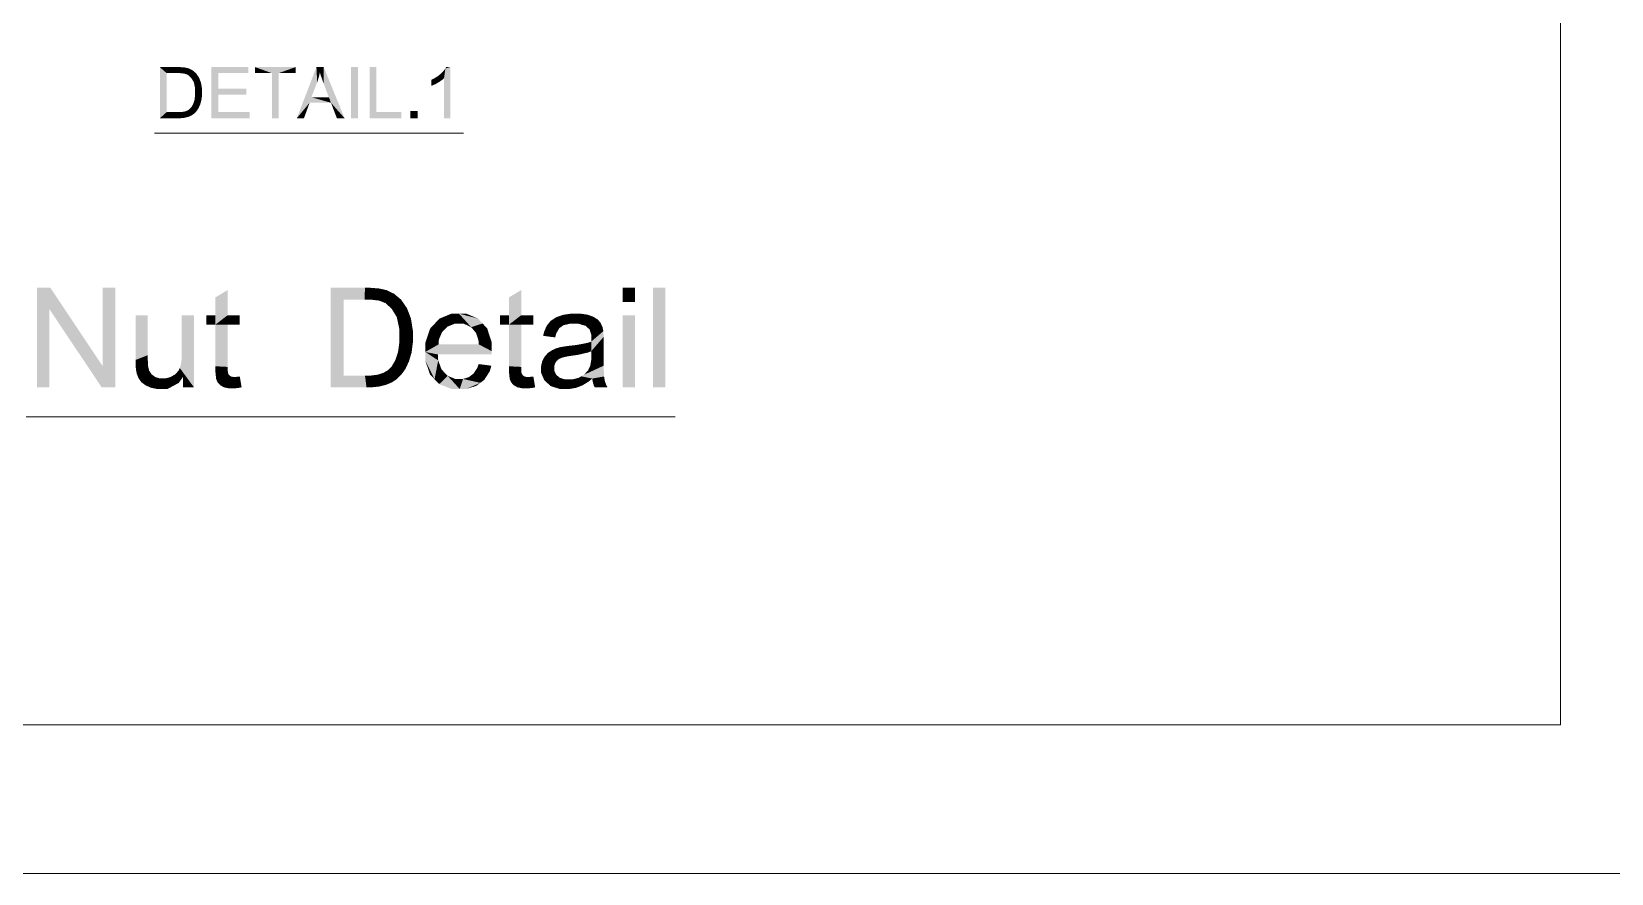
# Model space of a CAD drawing. Header units: millimetres. Extents: x 2 to 579, y 1 to 405.
# Drawn here: x 218.44 to 251.86, y 69.73 to 87.54 of the extents above; entities that cross this region are included whole.
import ezdxf

# ---------------------------------------------------------------- set-up
doc = ezdxf.new("R2010")
doc.units = ezdxf.units.MM
doc.linetypes.add('XKITLINE00', pattern=[0])
doc.layers.add('GraphicObject', color=6, linetype='Continuous', lineweight=0)
doc.layers.add('LinkedObject', color=7, linetype='Continuous', lineweight=0)

# ---------------------------------------------------------------- blocks, each defined once
blk = doc.blocks.new('*A3')
at = {"layer": 'GraphicObject', "color": 3, "linetype": 'XKITLINE00', "lineweight": 0}
blk.add_line((143.95, 69.73), (278.51, 69.73), dxfattribs=at)
blk = doc.blocks.new('*A4')
at = {"layer": 'LinkedObject'}
for points in [[(221.157, 86.785), (221.299, 86.658), (221.157, 85.705)], [(221.526, 86.658), (221.157, 86.785), (221.528, 86.785)], [(221.299, 86.658), (221.157, 86.785), (221.526, 86.658)], [(221.157, 85.705), (221.299, 86.658), (221.299, 85.833)], [(221.528, 86.785), (221.59, 86.658), (221.526, 86.658)], [(221.591, 86.785), (221.59, 86.658), (221.528, 86.785)], [(221.591, 86.785), (221.682, 86.647), (221.59, 86.658)], [(221.687, 86.777), (221.682, 86.647), (221.591, 86.785)], [(221.72, 86.77), (221.682, 86.647), (221.687, 86.777)], [(221.72, 86.77), (221.711, 86.636), (221.682, 86.647)], [(221.711, 86.636), (221.72, 86.77), (221.751, 86.62)], [(221.846, 86.72), (221.72, 86.77), (221.767, 86.759)], [(221.879, 86.692), (221.72, 86.77), (221.846, 86.72)], [(221.818, 86.559), (221.72, 86.77), (221.879, 86.692)], [(221.751, 86.62), (221.72, 86.77), (221.818, 86.559)], [(221.879, 86.692), (221.846, 86.514), (221.818, 86.559)], [(221.921, 86.656), (221.846, 86.514), (221.879, 86.692)], [(221.985, 86.564), (221.846, 86.514), (221.921, 86.656)], [(221.846, 86.514), (221.985, 86.564), (221.874, 86.468)], [(221.874, 86.468), (221.985, 86.564), (222.006, 86.508)], [(222.39, 86.327), (222.247, 85.705), (222.247, 86.785)], [(222.39, 86.327), (222.247, 86.785), (222.39, 86.658)], [(223.028, 86.658), (222.247, 86.785), (223.028, 86.785)], [(222.39, 86.658), (222.247, 86.785), (223.028, 86.658)], [(223.17, 86.785), (223.525, 86.658), (223.17, 86.658)], [(223.668, 86.658), (223.525, 86.658), (223.17, 86.785)], [(223.668, 86.658), (223.17, 86.785), (224.025, 86.785)], [(223.525, 85.705), (223.668, 86.658), (223.668, 85.705)], [(223.525, 86.658), (223.668, 86.658), (223.525, 85.705)], [(223.668, 86.658), (224.025, 86.785), (224.025, 86.658)], [(224.468, 86.785), (224.483, 86.465), (224.053, 85.705)], [(224.483, 86.465), (224.468, 86.785), (224.501, 86.516)], [(224.501, 86.516), (224.468, 86.785), (224.53, 86.62)], [(224.53, 86.62), (224.468, 86.785), (224.541, 86.672)], [(224.622, 86.785), (224.541, 86.672), (224.468, 86.785)], [(224.541, 86.672), (224.622, 86.785), (224.554, 86.628)], [(224.554, 86.628), (224.622, 86.785), (224.592, 86.515)], [(224.592, 86.515), (224.622, 86.785), (224.617, 86.447)], [(224.617, 86.447), (224.622, 86.785), (224.73, 86.149)], [(224.73, 86.149), (224.622, 86.785), (224.775, 86.032)], [(224.775, 86.032), (224.622, 86.785), (225.063, 85.705)], [(225.344, 86.785), (225.201, 85.705), (225.201, 86.785)], [(225.344, 85.705), (225.201, 85.705), (225.344, 86.785)], [(225.733, 86.785), (225.59, 85.705), (225.59, 86.785)], [(225.733, 85.833), (225.59, 85.705), (225.733, 86.785)], [(226.957, 86.545), (227.002, 86.436), (226.901, 86.518)], [(227.079, 86.482), (226.957, 86.545), (227.054, 86.608)], [(227.002, 86.436), (226.957, 86.545), (227.04, 86.459)], [(227.04, 86.459), (226.957, 86.545), (227.079, 86.482)], [(227.095, 86.645), (227.166, 86.55), (227.054, 86.608)], [(227.054, 86.608), (227.166, 86.55), (227.079, 86.482)], [(227.079, 86.482), (227.166, 86.55), (227.142, 86.527)], [(227.166, 86.55), (227.095, 86.645), (227.137, 86.682)], [(227.196, 86.755), (227.166, 86.55), (227.137, 86.682)], [(227.166, 85.705), (227.196, 86.755), (227.299, 85.705)], [(227.166, 86.55), (227.196, 86.755), (227.166, 85.705)], [(227.299, 86.79), (227.196, 86.755), (227.213, 86.79)], [(227.299, 85.705), (227.196, 86.755), (227.299, 86.79)], [(222.006, 86.508), (221.902, 86.338), (221.874, 86.468)], [(222.027, 86.452), (221.902, 86.338), (222.006, 86.508)], [(222.049, 86.323), (221.902, 86.338), (222.027, 86.452)], [(222.049, 86.251), (221.902, 86.338), (222.049, 86.323)], [(221.902, 86.338), (222.049, 86.251), (221.902, 86.253)], [(222.049, 86.251), (221.902, 86.192), (221.902, 86.253)], [(222.049, 86.19), (221.902, 86.192), (222.049, 86.251)], [(222.39, 86.2), (222.247, 85.705), (222.39, 86.327)], [(222.988, 86.2), (222.39, 86.327), (222.988, 86.327)], [(222.39, 86.2), (222.39, 86.327), (222.988, 86.2)], [(224.053, 85.705), (224.483, 86.465), (224.363, 86.149)], [(226.901, 86.518), (227.002, 86.436), (226.901, 86.39)], [(226.901, 86.39), (227.002, 86.436), (226.932, 86.402)], [(221.848, 85.778), (221.728, 85.862), (221.776, 85.89)], [(221.794, 85.909), (221.875, 85.796), (221.776, 85.89)], [(221.776, 85.89), (221.875, 85.796), (221.848, 85.778)], [(221.946, 85.876), (221.794, 85.909), (221.82, 85.934)], [(221.924, 85.845), (221.794, 85.909), (221.946, 85.876)], [(221.875, 85.796), (221.794, 85.909), (221.924, 85.845)], [(221.859, 86.002), (221.946, 85.876), (221.82, 85.934)], [(222.02, 86.033), (221.859, 86.002), (221.888, 86.088)], [(222.006, 85.986), (221.859, 86.002), (222.02, 86.033)], [(221.969, 85.907), (221.859, 86.002), (222.006, 85.986)], [(221.946, 85.876), (221.859, 86.002), (221.969, 85.907)], [(221.902, 86.192), (222.049, 86.19), (221.888, 86.088)], [(221.888, 86.088), (222.049, 86.19), (222.02, 86.033)], [(222.02, 86.033), (222.049, 86.19), (222.034, 86.081)], [(222.39, 85.833), (222.247, 85.705), (222.39, 86.2)], [(224.323, 86.032), (224.053, 85.705), (224.363, 86.149)], [(224.053, 85.705), (224.323, 86.032), (224.204, 85.705)], [(224.363, 86.149), (224.775, 86.032), (224.323, 86.032)], [(224.73, 86.149), (224.775, 86.032), (224.363, 86.149)], [(224.775, 86.032), (225.063, 85.705), (224.9, 85.705)], [(221.299, 85.833), (221.546, 85.705), (221.157, 85.705)], [(221.53, 85.833), (221.546, 85.705), (221.299, 85.833)], [(221.53, 85.833), (221.595, 85.705), (221.546, 85.705)], [(221.583, 85.833), (221.595, 85.705), (221.53, 85.833)], [(221.719, 85.724), (221.583, 85.833), (221.667, 85.843)], [(221.682, 85.714), (221.583, 85.833), (221.719, 85.724)], [(221.595, 85.705), (221.583, 85.833), (221.682, 85.714)], [(221.697, 85.853), (221.719, 85.724), (221.667, 85.843)], [(221.728, 85.862), (221.719, 85.724), (221.697, 85.853)], [(221.719, 85.724), (221.728, 85.862), (221.757, 85.733)], [(221.821, 85.76), (221.728, 85.862), (221.848, 85.778)], [(221.757, 85.733), (221.728, 85.862), (221.821, 85.76)], [(222.247, 85.705), (222.39, 85.833), (223.053, 85.705)], [(223.053, 85.705), (222.39, 85.833), (223.053, 85.833)], [(225.59, 85.705), (225.733, 85.833), (226.264, 85.705)], [(226.264, 85.705), (225.733, 85.833), (226.264, 85.833)], [(226.606, 85.856), (226.455, 85.705), (226.455, 85.856)], [(226.606, 85.705), (226.455, 85.705), (226.606, 85.856)], [(218.555, 82.117), (218.822, 81.664), (218.555, 80.011)], [(218.822, 81.664), (218.555, 82.117), (218.841, 82.117)], [(218.822, 81.664), (218.841, 82.117), (219.926, 80.011)], [(219.926, 80.011), (218.841, 82.117), (219.945, 80.464)], [(220.212, 82.117), (219.945, 80.464), (219.945, 82.117)], [(220.212, 80.011), (219.945, 80.464), (220.212, 82.117)], [(222.59, 82.07), (222.331, 81.538), (222.331, 81.915)], [(222.331, 81.538), (222.59, 82.07), (222.331, 81.338)], [(222.59, 81.538), (222.331, 81.338), (222.59, 82.07)], [(224.768, 82.117), (225.046, 81.868), (224.768, 80.011)], [(225.488, 81.868), (224.768, 82.117), (225.493, 82.117)], [(225.046, 81.868), (224.768, 82.117), (225.488, 81.868)], [(224.768, 80.011), (225.046, 81.868), (225.046, 80.259)], [(225.493, 82.117), (225.612, 81.868), (225.488, 81.868)], [(225.615, 82.117), (225.612, 81.868), (225.493, 82.117)], [(225.615, 82.117), (225.793, 81.847), (225.612, 81.868)], [(225.803, 82.102), (225.793, 81.847), (225.615, 82.117)], [(225.867, 82.087), (225.793, 81.847), (225.803, 82.102)], [(225.867, 82.087), (225.849, 81.825), (225.793, 81.847)], [(225.849, 81.825), (225.867, 82.087), (225.926, 81.795)], [(226.112, 81.99), (225.867, 82.087), (225.958, 82.066)], [(226.176, 81.936), (225.867, 82.087), (226.112, 81.99)], [(226.058, 81.676), (225.867, 82.087), (226.176, 81.936)], [(225.926, 81.795), (225.867, 82.087), (226.058, 81.676)], [(226.176, 81.936), (226.112, 81.588), (226.058, 81.676)], [(226.259, 81.866), (226.112, 81.588), (226.176, 81.936)], [(226.383, 81.686), (226.112, 81.588), (226.259, 81.866)], [(228.799, 82.07), (228.54, 81.538), (228.54, 81.915)], [(228.54, 81.538), (228.799, 82.07), (228.54, 81.338)], [(228.799, 81.538), (228.54, 81.338), (228.799, 82.07)], [(231.204, 82.117), (230.945, 81.82), (230.945, 82.117)], [(231.204, 81.82), (230.945, 81.82), (231.204, 82.117)], [(231.848, 82.117), (231.589, 80.011), (231.589, 82.117)], [(231.848, 80.011), (231.589, 80.011), (231.848, 82.117)], [(218.555, 80.011), (218.822, 81.664), (218.822, 80.011)], [(220.901, 81.538), (220.642, 80.592), (220.642, 81.538)], [(220.901, 80.692), (220.642, 80.592), (220.901, 81.538)], [(221.878, 81.538), (221.619, 80.72), (221.619, 81.538)], [(221.878, 80.011), (221.619, 80.72), (221.878, 81.538)], [(222.139, 81.538), (222.331, 81.338), (222.139, 81.338)], [(222.331, 81.538), (222.331, 81.338), (222.139, 81.538)], [(222.59, 81.338), (222.331, 81.338), (222.59, 81.538)], [(222.847, 81.338), (222.59, 81.538), (222.847, 81.538)], [(222.59, 81.338), (222.59, 81.538), (222.847, 81.338)], [(226.112, 81.588), (226.383, 81.686), (226.167, 81.499)], [(226.167, 81.499), (226.383, 81.686), (226.425, 81.576)], [(226.425, 81.576), (226.221, 81.245), (226.167, 81.499)], [(226.466, 81.467), (226.221, 81.245), (226.425, 81.576)], [(227.482, 81.571), (227.068, 81.465), (227.324, 81.571)], [(227.395, 81.359), (227.068, 81.465), (227.482, 81.571)], [(227.395, 81.359), (227.482, 81.571), (227.484, 81.359)], [(227.482, 81.571), (227.582, 81.359), (227.484, 81.359)], [(227.885, 81.467), (227.482, 81.571), (227.635, 81.571)], [(227.982, 81.363), (227.482, 81.571), (227.885, 81.467)], [(227.742, 81.284), (227.482, 81.571), (227.982, 81.363)], [(227.582, 81.359), (227.482, 81.571), (227.742, 81.284)], [(228.348, 81.538), (228.54, 81.338), (228.348, 81.338)], [(228.54, 81.538), (228.54, 81.338), (228.348, 81.538)], [(228.799, 81.338), (228.54, 81.338), (228.799, 81.538)], [(229.056, 81.338), (228.799, 81.538), (229.056, 81.538)], [(228.799, 81.338), (228.799, 81.538), (229.056, 81.338)], [(229.854, 81.571), (229.606, 81.518), (229.681, 81.545)], [(229.823, 81.357), (229.606, 81.518), (229.854, 81.571)], [(229.823, 81.357), (229.854, 81.571), (229.914, 81.357)], [(229.914, 81.357), (229.854, 81.571), (230.012, 81.357)], [(229.952, 81.571), (230.012, 81.357), (229.854, 81.571)], [(230.208, 81.548), (229.952, 81.571), (230.05, 81.571)], [(230.269, 81.525), (229.952, 81.571), (230.208, 81.548)], [(230.159, 81.313), (229.952, 81.571), (230.269, 81.525)], [(230.012, 81.357), (229.952, 81.571), (230.159, 81.313)], [(231.204, 81.538), (230.945, 80.011), (230.945, 81.538)], [(231.204, 80.011), (230.945, 80.011), (231.204, 81.538)], [(222.331, 80.458), (222.59, 81.338), (222.59, 80.444)], [(222.331, 81.338), (222.59, 81.338), (222.331, 80.458)], [(226.507, 81.216), (226.221, 81.245), (226.466, 81.467)], [(226.507, 81.075), (226.221, 81.245), (226.507, 81.216)], [(226.221, 81.245), (226.507, 81.075), (226.221, 81.08)], [(226.969, 81.359), (226.771, 80.954), (226.87, 81.253)], [(227.124, 81.18), (226.771, 80.954), (226.969, 81.359)], [(227.068, 81.465), (227.245, 81.299), (226.969, 81.359)], [(226.969, 81.359), (227.245, 81.299), (227.124, 81.18)], [(227.245, 81.299), (227.068, 81.465), (227.395, 81.359)], [(227.742, 81.284), (227.982, 81.363), (227.804, 81.209)], [(227.982, 81.363), (227.844, 81.161), (227.804, 81.209)], [(227.844, 81.161), (227.982, 81.363), (227.893, 81.017)], [(227.893, 81.017), (227.982, 81.363), (228.175, 80.966)], [(228.175, 80.966), (227.982, 81.363), (228.078, 81.259)], [(228.54, 80.458), (228.799, 81.338), (228.799, 80.444)], [(228.54, 81.338), (228.799, 81.338), (228.54, 80.458)], [(229.378, 81.364), (229.264, 81.102), (229.338, 81.314)], [(229.602, 81.261), (229.264, 81.102), (229.378, 81.364)], [(229.338, 81.314), (229.264, 81.102), (229.281, 81.183)], [(229.538, 81.149), (229.264, 81.102), (229.602, 81.261)], [(229.417, 81.414), (229.688, 81.325), (229.378, 81.364)], [(229.602, 81.261), (229.378, 81.364), (229.645, 81.293)], [(229.645, 81.293), (229.378, 81.364), (229.688, 81.325)], [(229.531, 81.491), (229.688, 81.325), (229.417, 81.414)], [(229.606, 81.518), (229.688, 81.325), (229.531, 81.491)], [(229.688, 81.325), (229.606, 81.518), (229.823, 81.357)], [(230.159, 81.313), (230.269, 81.525), (230.208, 81.269)], [(230.208, 81.269), (230.269, 81.525), (230.245, 81.237)], [(230.269, 81.525), (230.281, 81.126), (230.245, 81.237)], [(230.449, 81.41), (230.281, 81.126), (230.269, 81.525)], [(230.42, 81.445), (230.269, 81.525), (230.331, 81.502)], [(230.449, 81.41), (230.269, 81.525), (230.42, 81.445)], [(230.281, 81.04), (230.536, 81.201), (230.28, 81.006)], [(230.28, 81.006), (230.536, 81.201), (230.28, 80.98)], [(230.28, 80.98), (230.536, 81.201), (230.281, 80.777)], [(230.478, 81.375), (230.281, 81.126), (230.449, 81.41)], [(230.518, 81.287), (230.281, 81.126), (230.478, 81.375)], [(230.529, 81.234), (230.281, 81.126), (230.518, 81.287)], [(230.281, 81.126), (230.529, 81.234), (230.536, 81.201)], [(230.281, 81.126), (230.536, 81.201), (230.281, 81.047)], [(230.281, 81.047), (230.536, 81.201), (230.281, 81.04)], [(230.542, 81.081), (230.281, 80.777), (230.536, 81.201)], [(226.221, 80.96), (226.507, 80.955), (226.193, 80.758)], [(226.193, 80.758), (226.507, 80.955), (226.451, 80.65)], [(226.507, 81.075), (226.221, 80.96), (226.221, 81.08)], [(226.507, 80.955), (226.221, 80.96), (226.507, 81.075)], [(226.451, 80.65), (226.507, 80.955), (226.479, 80.743)], [(227.057, 81.021), (226.771, 80.954), (227.124, 81.18)], [(226.771, 80.954), (227.057, 81.021), (227.051, 80.921)], [(227.051, 80.921), (226.771, 80.761), (226.771, 80.954)], [(227.051, 80.921), (228.175, 80.777), (226.771, 80.761)], [(227.901, 80.921), (228.175, 80.777), (227.051, 80.921)], [(227.893, 81.017), (228.175, 80.966), (227.901, 80.921)], [(228.175, 80.777), (227.901, 80.921), (228.175, 80.966)], [(229.264, 81.102), (229.538, 81.149), (229.517, 81.068)], [(229.628, 80.862), (229.667, 80.642), (229.59, 80.852)], [(229.743, 80.881), (229.779, 80.668), (229.628, 80.862)], [(229.628, 80.862), (229.779, 80.668), (229.667, 80.642)], [(229.819, 80.891), (229.859, 80.68), (229.743, 80.881)], [(229.743, 80.881), (229.859, 80.68), (229.779, 80.668)], [(229.976, 80.909), (230, 80.7), (229.819, 80.891)], [(229.819, 80.891), (230, 80.7), (229.859, 80.68)], [(230.206, 80.954), (230.281, 80.777), (229.976, 80.909)], [(229.976, 80.909), (230.281, 80.777), (230, 80.7)], [(230.28, 80.98), (230.281, 80.777), (230.206, 80.954)], [(230.542, 80.995), (230.28, 80.683), (230.281, 80.777)], [(230.542, 80.651), (230.28, 80.683), (230.542, 80.995)], [(230.542, 80.995), (230.281, 80.777), (230.542, 81.081)], [(220.642, 80.592), (220.901, 80.692), (220.901, 80.59)], [(220.642, 80.592), (220.901, 80.59), (220.642, 80.51)], [(220.901, 80.59), (220.65, 80.389), (220.642, 80.51)], [(220.909, 80.454), (220.65, 80.389), (220.901, 80.59)], [(221.619, 80.623), (221.878, 80.011), (221.598, 80.474)], [(221.619, 80.72), (221.878, 80.011), (221.619, 80.623)], [(226.061, 80.457), (226.451, 80.65), (226.308, 80.343)], [(226.138, 80.59), (226.451, 80.65), (226.061, 80.457)], [(226.166, 80.674), (226.451, 80.65), (226.138, 80.59)], [(226.451, 80.65), (226.166, 80.674), (226.193, 80.758)], [(226.308, 80.343), (226.451, 80.65), (226.352, 80.404)], [(226.352, 80.404), (226.451, 80.65), (226.423, 80.558)], [(228.175, 80.765), (226.771, 80.761), (228.175, 80.777)], [(228.174, 80.731), (226.771, 80.761), (228.175, 80.765)], [(226.771, 80.761), (226.966, 80.183), (226.771, 80.575)], [(227.043, 80.582), (226.966, 80.183), (226.771, 80.761)], [(227.043, 80.582), (226.771, 80.761), (227.036, 80.708)], [(228.174, 80.708), (226.771, 80.761), (228.174, 80.731)], [(227.036, 80.708), (226.771, 80.761), (228.174, 80.708)], [(226.771, 80.575), (226.966, 80.183), (226.868, 80.286)], [(227.114, 80.39), (226.966, 80.183), (227.043, 80.582)], [(229.271, 80.618), (229.22, 80.414), (229.245, 80.572)], [(229.514, 80.516), (229.22, 80.414), (229.271, 80.618)], [(229.245, 80.572), (229.22, 80.414), (229.22, 80.47)], [(229.296, 80.665), (229.532, 80.544), (229.271, 80.618)], [(229.271, 80.618), (229.532, 80.544), (229.514, 80.516)], [(229.363, 80.739), (229.532, 80.544), (229.296, 80.665)], [(229.55, 80.572), (229.363, 80.739), (229.404, 80.767)], [(229.532, 80.544), (229.363, 80.739), (229.55, 80.572)], [(229.445, 80.795), (229.601, 80.614), (229.404, 80.767)], [(229.404, 80.767), (229.601, 80.614), (229.55, 80.572)], [(229.538, 80.837), (229.601, 80.614), (229.445, 80.795)], [(229.59, 80.852), (229.601, 80.614), (229.538, 80.837)], [(229.601, 80.614), (229.59, 80.852), (229.634, 80.628)], [(229.634, 80.628), (229.59, 80.852), (229.667, 80.642)], [(230, 80.7), (230.281, 80.777), (230.211, 80.749)], [(230.259, 80.468), (230.542, 80.651), (230.542, 80.47)], [(230.28, 80.597), (230.542, 80.651), (230.259, 80.468)], [(230.542, 80.651), (230.28, 80.597), (230.28, 80.683)], [(219.945, 80.464), (220.212, 80.011), (219.926, 80.011)], [(220.65, 80.389), (220.909, 80.454), (220.658, 80.351)], [(220.658, 80.351), (220.909, 80.454), (220.917, 80.419)], [(220.929, 80.368), (220.658, 80.351), (220.917, 80.419)], [(220.658, 80.351), (220.929, 80.368), (220.669, 80.294)], [(220.669, 80.294), (220.929, 80.368), (220.709, 80.198)], [(220.709, 80.198), (220.929, 80.368), (220.738, 80.159)], [(220.738, 80.159), (220.929, 80.368), (220.981, 80.288)], [(220.738, 80.159), (220.981, 80.288), (220.766, 80.12)], [(220.766, 80.12), (220.981, 80.288), (220.853, 80.055)], [(220.853, 80.055), (220.981, 80.288), (220.911, 80.029)], [(220.911, 80.029), (220.981, 80.288), (221.02, 80.259)], [(221.059, 80.23), (220.911, 80.029), (221.02, 80.259)], [(220.911, 80.029), (221.059, 80.23), (220.97, 80.003)], [(220.97, 80.003), (221.059, 80.23), (221.096, 79.977)], [(221.163, 79.977), (221.059, 80.23), (221.157, 80.2)], [(221.096, 79.977), (221.059, 80.23), (221.163, 79.977)], [(221.215, 80.2), (221.163, 79.977), (221.157, 80.2)], [(221.273, 80.2), (221.558, 80.107), (221.163, 79.977)], [(221.273, 80.2), (221.163, 79.977), (221.215, 80.2)], [(221.382, 80.23), (221.558, 80.107), (221.273, 80.2)], [(221.433, 80.26), (221.558, 80.107), (221.382, 80.23)], [(221.484, 80.29), (221.558, 80.107), (221.433, 80.26)], [(221.647, 80.236), (221.484, 80.29), (221.556, 80.371)], [(221.558, 80.107), (221.484, 80.29), (221.647, 80.236)], [(221.577, 80.422), (221.878, 80.011), (221.556, 80.371)], [(221.556, 80.371), (221.878, 80.011), (221.647, 80.236)], [(221.598, 80.474), (221.878, 80.011), (221.577, 80.422)], [(221.647, 80.236), (221.878, 80.011), (221.647, 80.011)], [(222.59, 80.444), (222.331, 80.341), (222.331, 80.458)], [(222.59, 80.388), (222.331, 80.341), (222.59, 80.444)], [(222.59, 80.388), (222.363, 80.152), (222.331, 80.341)], [(222.331, 80.341), (222.363, 80.152), (222.347, 80.188)], [(222.597, 80.317), (222.363, 80.152), (222.59, 80.388)], [(222.604, 80.301), (222.363, 80.152), (222.597, 80.317)], [(222.363, 80.152), (222.604, 80.301), (222.61, 80.285)], [(222.363, 80.152), (222.61, 80.285), (222.378, 80.115)], [(222.378, 80.115), (222.61, 80.285), (222.433, 80.057)], [(222.433, 80.057), (222.61, 80.285), (222.472, 80.034)], [(222.472, 80.034), (222.61, 80.285), (222.632, 80.26)], [(222.632, 80.26), (222.51, 80.012), (222.472, 80.034)], [(222.648, 80.251), (222.51, 80.012), (222.632, 80.26)], [(222.663, 80.241), (222.51, 80.012), (222.648, 80.251)], [(222.51, 80.012), (222.663, 80.241), (222.619, 79.99)], [(222.619, 79.99), (222.663, 80.241), (222.69, 79.99)], [(222.69, 79.99), (222.663, 80.241), (222.707, 80.232)], [(222.707, 80.232), (222.733, 79.99), (222.69, 79.99)], [(222.735, 80.232), (222.733, 79.99), (222.707, 80.232)], [(222.735, 80.232), (222.83, 80.001), (222.733, 79.99)], [(222.756, 80.232), (222.83, 80.001), (222.735, 80.232)], [(222.83, 80.001), (222.756, 80.232), (222.812, 80.237)], [(222.885, 80.013), (222.812, 80.237), (222.847, 80.241)], [(222.83, 80.001), (222.812, 80.237), (222.885, 80.013)], [(225.046, 80.259), (225.527, 80.011), (224.768, 80.011)], [(225.495, 80.259), (225.527, 80.011), (225.046, 80.259)], [(225.495, 80.259), (225.622, 80.011), (225.527, 80.011)], [(225.6, 80.259), (225.622, 80.011), (225.495, 80.259)], [(225.865, 80.047), (225.6, 80.259), (225.763, 80.279)], [(225.791, 80.029), (225.6, 80.259), (225.865, 80.047)], [(225.622, 80.011), (225.6, 80.259), (225.791, 80.029)], [(225.822, 80.298), (225.865, 80.047), (225.763, 80.279)], [(225.881, 80.318), (225.865, 80.047), (225.822, 80.298)], [(225.865, 80.047), (225.881, 80.318), (225.939, 80.065)], [(226.116, 80.152), (225.881, 80.318), (225.976, 80.372)], [(226.064, 80.118), (225.881, 80.318), (226.116, 80.152)], [(225.939, 80.065), (225.881, 80.318), (226.064, 80.118)], [(226.011, 80.407), (226.168, 80.187), (225.976, 80.372)], [(225.976, 80.372), (226.168, 80.187), (226.116, 80.152)], [(226.308, 80.343), (226.011, 80.407), (226.061, 80.457)], [(226.264, 80.283), (226.011, 80.407), (226.308, 80.343)], [(226.168, 80.187), (226.011, 80.407), (226.264, 80.283)], [(226.966, 80.183), (227.114, 80.39), (227.064, 80.08)], [(227.178, 80.323), (227.064, 80.08), (227.114, 80.39)], [(227.242, 80.257), (227.064, 80.08), (227.178, 80.323)], [(227.242, 80.257), (227.497, 79.977), (227.064, 80.08)], [(227.401, 80.19), (227.497, 79.977), (227.242, 80.257)], [(227.497, 80.19), (227.497, 79.977), (227.401, 80.19)], [(227.568, 80.19), (227.933, 80.107), (227.497, 79.977)], [(227.568, 80.19), (227.497, 79.977), (227.497, 80.19)], [(227.689, 80.227), (227.933, 80.107), (227.568, 80.19)], [(227.739, 80.265), (228.018, 80.171), (227.689, 80.227)], [(227.933, 80.107), (227.689, 80.227), (228.018, 80.171)], [(227.789, 80.302), (228.018, 80.171), (227.739, 80.265)], [(227.789, 80.302), (228.167, 80.47), (228.018, 80.171)], [(227.869, 80.422), (228.167, 80.47), (227.789, 80.302)], [(228.167, 80.47), (227.869, 80.422), (227.899, 80.504)], [(228.018, 80.171), (228.167, 80.47), (228.135, 80.353)], [(228.799, 80.444), (228.54, 80.341), (228.54, 80.458)], [(228.799, 80.388), (228.54, 80.341), (228.799, 80.444)], [(228.799, 80.388), (228.571, 80.152), (228.54, 80.341)], [(228.54, 80.341), (228.571, 80.152), (228.555, 80.188)], [(228.805, 80.317), (228.571, 80.152), (228.799, 80.388)], [(228.812, 80.301), (228.571, 80.152), (228.805, 80.317)], [(228.571, 80.152), (228.812, 80.301), (228.819, 80.285)], [(228.571, 80.152), (228.819, 80.285), (228.587, 80.115)], [(228.587, 80.115), (228.819, 80.285), (228.641, 80.057)], [(228.641, 80.057), (228.819, 80.285), (228.68, 80.034)], [(228.68, 80.034), (228.819, 80.285), (228.841, 80.26)], [(228.841, 80.26), (228.719, 80.012), (228.68, 80.034)], [(228.856, 80.251), (228.719, 80.012), (228.841, 80.26)], [(228.871, 80.241), (228.719, 80.012), (228.856, 80.251)], [(228.719, 80.012), (228.871, 80.241), (228.828, 79.99)], [(228.828, 79.99), (228.871, 80.241), (228.898, 79.99)], [(228.898, 79.99), (228.871, 80.241), (228.915, 80.232)], [(228.915, 80.232), (228.941, 79.99), (228.898, 79.99)], [(228.943, 80.232), (228.941, 79.99), (228.915, 80.232)], [(228.943, 80.232), (229.039, 80.001), (228.941, 79.99)], [(228.965, 80.232), (229.039, 80.001), (228.943, 80.232)], [(229.039, 80.001), (228.965, 80.232), (229.021, 80.237)], [(229.093, 80.013), (229.021, 80.237), (229.056, 80.241)], [(229.039, 80.001), (229.021, 80.237), (229.093, 80.013)], [(229.496, 80.455), (229.22, 80.414), (229.514, 80.516)], [(229.22, 80.414), (229.496, 80.455), (229.496, 80.421)], [(229.496, 80.369), (229.22, 80.414), (229.496, 80.421)], [(229.22, 80.414), (229.496, 80.369), (229.22, 80.318)], [(229.22, 80.318), (229.496, 80.369), (229.287, 80.161)], [(229.287, 80.161), (229.496, 80.369), (229.355, 80.1)], [(229.355, 80.1), (229.496, 80.369), (229.535, 80.283)], [(229.535, 80.283), (229.422, 80.039), (229.355, 80.1)], [(229.574, 80.248), (229.422, 80.039), (229.535, 80.283)], [(229.613, 80.214), (229.422, 80.039), (229.574, 80.248)], [(229.422, 80.039), (229.613, 80.214), (229.615, 79.977)], [(229.741, 79.977), (229.613, 80.214), (229.727, 80.179)], [(229.615, 79.977), (229.613, 80.214), (229.741, 79.977)], [(230.025, 80.027), (229.877, 80.179), (230.01, 80.212)], [(230.302, 80.198), (230.01, 80.212), (230.068, 80.245)], [(230.23, 80.138), (230.01, 80.212), (230.302, 80.198)], [(230.092, 80.052), (230.01, 80.212), (230.23, 80.138)], [(230.025, 80.027), (230.01, 80.212), (230.092, 80.052)], [(230.126, 80.278), (230.551, 80.242), (230.068, 80.245)], [(230.551, 80.242), (230.302, 80.198), (230.068, 80.245)], [(230.126, 80.278), (230.542, 80.47), (230.551, 80.242)], [(230.211, 80.367), (230.542, 80.47), (230.126, 80.278)], [(230.238, 80.424), (230.542, 80.47), (230.211, 80.367)], [(230.542, 80.47), (230.238, 80.424), (230.259, 80.468)], [(230.302, 80.198), (230.551, 80.242), (230.308, 80.145)], [(230.308, 80.145), (230.551, 80.242), (230.559, 80.194)], [(230.559, 80.194), (230.334, 80.051), (230.308, 80.145)], [(230.567, 80.147), (230.334, 80.051), (230.559, 80.194)], [(221.163, 79.977), (221.558, 80.107), (221.316, 79.977)], [(227.064, 80.08), (227.497, 79.977), (227.329, 79.977)], [(227.497, 79.977), (227.933, 80.107), (227.629, 79.977)], [(227.629, 79.977), (227.933, 80.107), (227.847, 80.042)], [(229.727, 80.179), (229.817, 79.977), (229.741, 79.977)], [(229.802, 80.179), (229.817, 79.977), (229.727, 80.179)], [(229.877, 80.179), (229.817, 79.977), (229.802, 80.179)], [(229.817, 79.977), (229.877, 80.179), (229.959, 80.002)], [(229.959, 80.002), (229.877, 80.179), (230.025, 80.027)], [(230.567, 80.147), (230.355, 80.011), (230.334, 80.051)], [(230.6, 80.055), (230.355, 80.011), (230.567, 80.147)], [(230.355, 80.011), (230.6, 80.055), (230.625, 80.011)]]:
    blk.add_hatch(color=7, dxfattribs=at).paths.add_polyline_path(points, flags=17)
at = {"layer": 'LinkedObject', "color": 2, "linetype": 'XKITLINE00', "lineweight": 0}
for p, q in [((250.782, 144.365), (250.782, 72.873)), ((250.782, 72.873), (166.63, 72.873))]:
    blk.add_line(p, q, dxfattribs=at)
at = {"layer": 'LinkedObject', "color": 7, "linetype": 'XKITLINE00', "lineweight": 0}
for p, q in [((221.04, 85.386), (222.129, 85.386)), ((222.129, 85.386), (223.134, 85.386)), ((223.134, 85.386), (224.055, 85.386)), ((224.055, 85.386), (225.061, 85.386)), ((225.061, 85.386), (225.48, 85.386)), ((225.48, 85.386), (226.318, 85.386)), ((226.318, 85.386), (226.737, 85.386)), ((226.737, 85.386), (227.575, 85.386)), ((218.332, 79.388), (220.455, 79.388)), ((220.455, 79.388), (222.089, 79.388)), ((222.089, 79.388), (222.906, 79.388)), ((222.906, 79.388), (223.723, 79.388)), ((223.723, 79.388), (224.54, 79.388)), ((224.54, 79.388), (226.663, 79.388)), ((226.663, 79.388), (228.297, 79.388)), ((228.297, 79.388), (229.114, 79.388)), ((229.114, 79.388), (230.749, 79.388)), ((230.749, 79.388), (231.402, 79.388)), ((231.402, 79.388), (232.054, 79.388))]:
    blk.add_line(p, q, dxfattribs=at)

msp = doc.modelspace()

# ---------------------------------------------------------------- block references
at = {"lineweight": 0}
for name in ['*A3', '*A4']:
    msp.add_blockref(name, (0, 0), dxfattribs=at)

doc.saveas('drawing.dxf')
